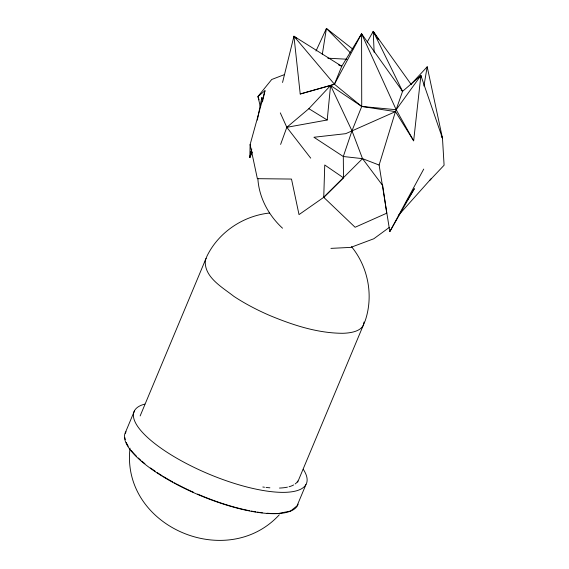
<?xml version="1.0" encoding="UTF-8"?>
<svg xmlns="http://www.w3.org/2000/svg" width="569" height="569" viewBox="0 0 569 569"><rect width="100%" height="100%" fill="white"/><g stroke="black" fill="none" stroke-linecap="round" stroke-linejoin="round"><path stroke-width="0.85" d="M260.353 106.801L257.949 96.481L264.983 90.713L250.118 144.562L249.834 157.542L252.444 151.973M280.617 144.419L286.819 127.314L308.867 108.686L330.582 85.499L334.43 84.226L341.763 66.239L293.945 36.245L300.219 93.999L330.582 85.499L351.976 130.827L362.517 158.644L382.702 185.565L386.749 213.19L355.106 227.266L323.74 197.322L324.75 164.996L343.498 177.834L323.74 197.322L299.017 214.605L291.499 179.057L257.366 178.673L250.118 144.562M280.304 112.868L286.819 127.314L327.203 119.995L330.582 85.499L361.728 106.453L395.448 111.624L413.656 140.813L420.882 75.549L402.575 91.339L395.448 111.624L379.11 165.046L389.822 231.611L414.374 188.673L407.169 200.573M130.017 448.137C120.799 526.531 226.882 571.795 279.287 514.803M322.296 54.404L326.421 28.45L352.773 49.112M423.905 85.997L427.198 66.772L410.946 84.354M364.018 322.04L363.563 324.607A90.62 28.002 22.7 0 1 342.702 333.292C317.395 333.192 292.879 325.084 269.734 315.489A82.633 25.534 22.7 0 1 233.823 296.321C222.33 287.245 203.531 276.961 205.381 259.976A90.62 28.002 22.7 0 1 206.156 258.454M251.05 151.446L249.834 157.542L251.775 148.971M257.316 120.102L261.84 97.463L262.024 99.226M262.458 101.851L264.983 90.713M282.551 82.469L293.945 36.245L296.726 38.408M134.561 410.619L125.635 431.949A93.38 28.855 22.7 0 0 186.141 489.198A93.38 28.855 22.7 0 0 290.467 511.14L297.046 505.834L305.973 484.504M140.145 415.939L207.102 255.872C218.809 232.052 243.376 215.779 269.621 213.019M297.644 482.199L365.284 320.503C373.648 295.588 368.15 266.961 351.514 246.676M316.001 51.018L326.421 28.45L350.483 52.889M401.159 90.322L402.575 91.339L361.585 33.77L334.43 84.226L300.219 93.999M389.822 231.611L423.727 169.085M367.183 42.106L373.214 31.352L411.359 84.689M405.37 203.546L406.266 202.059M413.656 140.813L396.18 109.717L361.585 33.77L341.763 66.239L338.562 64.902M429.538 180.615L444.097 165.223L442.483 138.253L420.882 75.549L396.18 109.717L361.728 106.453L334.43 84.226L293.945 36.245M398.3 215.523L431.217 178.638M323.74 197.322L362.517 158.644L379.11 165.046M389.196 227.493L373.797 238.767L350.781 247.387L330.923 248.376M395.448 111.624L345.717 133.672L313.917 137.257L343.306 156.511L362.517 158.644M284.614 74.532L271.705 79.496L257.949 96.481L259.044 99.817M278.888 513.394L290.859 510.976A93.38 28.855 22.7 0 0 298.113 504.148M327.808 58.194L346.87 59.219M308.867 108.686L327.203 119.995M282.53 228.212C268.589 215.359 259.016 197.656 257.857 178.581M286.819 127.314L310.717 158.154M374.146 52.291L373.214 31.352L376.045 35.797M376.984 37.284L378.399 39.51M441.231 135.906L442.483 138.253L427.198 66.772M373.214 31.352L402.575 91.339M420.882 75.549L420.939 77.292M343.498 177.834L343.306 156.511L351.976 130.827L361.728 106.453L361.585 33.77M303.249 469.276A93.38 28.855 22.7 0 1 210.793 474.873A93.38 28.855 22.7 0 1 144.825 404.111M297.829 480.997A84.504 26.11 22.7 0 1 295.155 483.97M293.632 484.944A84.504 26.11 22.7 0 1 289.038 486.751M287.445 487.142A84.504 26.11 22.7 0 1 279.486 488.06M269.891 487.804A84.504 26.11 22.7 0 1 266.064 487.42M264.471 487.228A84.504 26.11 22.7 0 1 262.842 487.007M278.127 513.444A93.38 28.855 22.7 0 1 267.06 513.238M262.337 512.776A93.38 28.855 22.7 0 1 260.737 512.577M259.094 512.363A93.38 28.855 22.7 0 1 257.423 512.114M255.73 511.851A93.38 28.855 22.7 0 1 251.37 511.083M249.592 510.742A93.38 28.855 22.7 0 1 220.26 502.776M219.463 502.505A93.38 28.855 22.7 0 1 197.599 494.077M193.631 492.334A93.38 28.855 22.7 0 1 176.632 484.041M175.899 483.65A93.38 28.855 22.7 0 1 174.327 482.804M172.763 481.95A93.38 28.855 22.7 0 1 163.659 476.673M162.201 475.784A93.38 28.855 22.7 0 1 157.314 472.654M155.067 471.153A93.38 28.855 22.7 0 1 150.515 467.96M144.91 463.685A93.38 28.855 22.7 0 1 141.738 461.054M140.415 459.894A93.38 28.855 22.7 0 1 138.324 457.995M136.361 456.103A93.38 28.855 22.7 0 1 131.361 450.584M128.245 446.231A93.38 28.855 22.7 0 1 126.254 442.433M125.287 439.609A93.38 28.855 22.7 0 1 124.938 437.689M125.351 433.315A93.38 28.855 22.7 0 1 126.026 431.786"/></g></svg>
